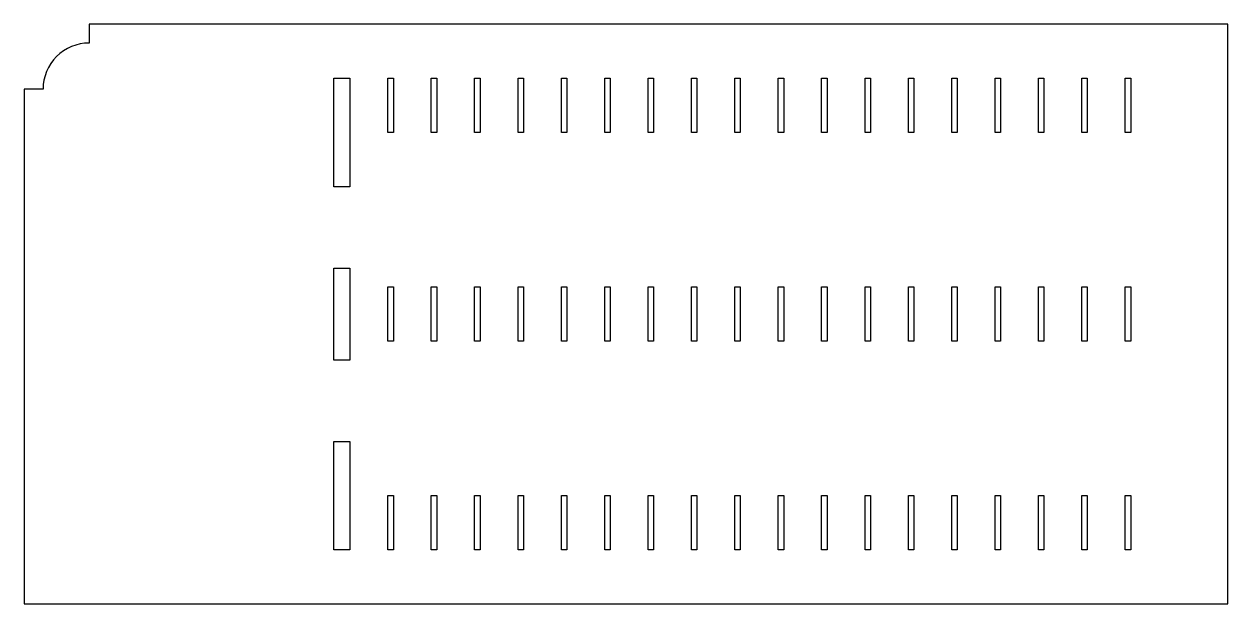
# Model space of a CAD drawing. Header units: millimetres. Extents: x -197 to 25, y 0 to 106.
import ezdxf

# ---------------------------------------------------------------- set-up
doc = ezdxf.new("R2010")
doc.units = ezdxf.units.MM
doc.layers.get('0').update_dxf_attribs({"linetype": 'CONTINUOUS'})

msp = doc.modelspace()

# ---------------------------------------------------------------- linework, layer by layer
msp.add_lwpolyline([(25.05, -0.47), (25.05, 106.5), (-185, 106.5), (-185, 102.99, 0.414214), (-193.49, 94.5), (-197, 94.5), (-197, -0.47)], format="xyb", close=True)
for points in [[(-136.89, 76.5), (-139.89, 76.5), (-139.89, 96.5), (-136.89, 96.5)], [(-129.89, 86.5), (-129.89, 96.5), (-128.89, 96.5), (-128.89, 86.5)], [(-121.89, 86.5), (-121.89, 96.5), (-120.89, 96.5), (-120.89, 86.5)], [(-113.89, 86.5), (-113.89, 96.5), (-112.89, 96.5), (-112.89, 86.5)], [(-105.89, 86.5), (-105.89, 96.5), (-104.89, 96.5), (-104.89, 86.5)], [(-97.89, 86.5), (-97.89, 96.5), (-96.89, 96.5), (-96.89, 86.5)], [(-89.89, 86.5), (-89.89, 96.5), (-88.89, 96.5), (-88.89, 86.5)], [(-81.89, 86.5), (-81.89, 96.5), (-80.89, 96.5), (-80.89, 86.5)], [(-73.89, 86.5), (-73.89, 96.5), (-72.89, 96.5), (-72.89, 86.5)], [(-65.89, 86.5), (-65.89, 96.5), (-64.89, 96.5), (-64.89, 86.5)], [(-57.89, 86.5), (-57.89, 96.5), (-56.89, 96.5), (-56.89, 86.5)], [(-49.89, 86.5), (-49.89, 96.5), (-48.89, 96.5), (-48.89, 86.5)], [(-41.89, 86.5), (-41.89, 96.5), (-40.89, 96.5), (-40.89, 86.5)], [(-33.89, 86.5), (-33.89, 96.5), (-32.89, 96.5), (-32.89, 86.5)], [(-25.89, 86.5), (-25.89, 96.5), (-24.89, 96.5), (-24.89, 86.5)], [(-17.89, 86.5), (-17.89, 96.5), (-16.89, 96.5), (-16.89, 86.5)], [(-9.89, 86.5), (-9.89, 96.5), (-8.89, 96.5), (-8.89, 86.5)], [(-1.89, 86.5), (-1.89, 96.5), (-0.89, 96.5), (-0.89, 86.5)], [(6.11, 86.5), (6.11, 96.5), (7.11, 96.5), (7.11, 86.5)], [(-136.89, 44.5), (-139.89, 44.5), (-139.89, 61.5), (-136.89, 61.5)], [(-129.89, 48.01), (-129.89, 58.01), (-128.89, 58.01), (-128.89, 48.01)], [(-121.89, 48.01), (-121.89, 58.01), (-120.89, 58.01), (-120.89, 48.01)], [(-113.89, 48.01), (-113.89, 58.01), (-112.89, 58.01), (-112.89, 48.01)], [(-105.89, 48.01), (-105.89, 58.01), (-104.89, 58.01), (-104.89, 48.01)], [(-97.89, 48.01), (-97.89, 58.01), (-96.89, 58.01), (-96.89, 48.01)], [(-89.89, 48.01), (-89.89, 58.01), (-88.89, 58.01), (-88.89, 48.01)], [(-81.89, 48.01), (-81.89, 58.01), (-80.89, 58.01), (-80.89, 48.01)], [(-73.89, 48.01), (-73.89, 58.01), (-72.89, 58.01), (-72.89, 48.01)], [(-65.89, 48.01), (-65.89, 58.01), (-64.89, 58.01), (-64.89, 48.01)], [(-56.89, 58.01), (-56.89, 48.01), (-57.89, 48.01), (-57.89, 58.01)], [(-48.89, 58.01), (-48.89, 48.01), (-49.89, 48.01), (-49.89, 58.01)], [(-40.89, 58.01), (-40.89, 48.01), (-41.89, 48.01), (-41.89, 58.01)], [(-32.89, 58.01), (-32.89, 48.01), (-33.89, 48.01), (-33.89, 58.01)], [(-24.89, 58.01), (-24.89, 48.01), (-25.89, 48.01), (-25.89, 58.01)], [(-16.89, 58.01), (-16.89, 48.01), (-17.89, 48.01), (-17.89, 58.01)], [(-8.89, 58.01), (-8.89, 48.01), (-9.89, 48.01), (-9.89, 58.01)], [(-0.89, 58.01), (-0.89, 48.01), (-1.89, 48.01), (-1.89, 58.01)], [(7.11, 58.01), (7.11, 48.01), (6.11, 48.01), (6.11, 58.01)], [(-136.89, 9.5), (-139.89, 9.5), (-139.89, 29.5), (-136.89, 29.5)], [(-128.89, 19.53), (-128.89, 9.53), (-129.89, 9.53), (-129.89, 19.53)], [(-120.89, 19.53), (-120.89, 9.53), (-121.89, 9.53), (-121.89, 19.53)], [(-112.89, 19.53), (-112.89, 9.53), (-113.89, 9.53), (-113.89, 19.53)], [(-104.89, 19.53), (-104.89, 9.53), (-105.89, 9.53), (-105.89, 19.53)], [(-96.89, 19.53), (-96.89, 9.53), (-97.89, 9.53), (-97.89, 19.53)], [(-88.89, 19.53), (-88.89, 9.53), (-89.89, 9.53), (-89.89, 19.53)], [(-80.89, 19.53), (-80.89, 9.53), (-81.89, 9.53), (-81.89, 19.53)], [(-72.89, 19.53), (-72.89, 9.53), (-73.89, 9.53), (-73.89, 19.53)], [(-64.89, 19.53), (-64.89, 9.53), (-65.89, 9.53), (-65.89, 19.53)], [(-56.89, 19.53), (-56.89, 9.53), (-57.89, 9.53), (-57.89, 19.53)], [(-48.89, 19.53), (-48.89, 9.53), (-49.89, 9.53), (-49.89, 19.53)], [(-40.89, 19.53), (-40.89, 9.53), (-41.89, 9.53), (-41.89, 19.53)], [(-32.89, 19.53), (-32.89, 9.53), (-33.89, 9.53), (-33.89, 19.53)], [(-24.89, 19.53), (-24.89, 9.53), (-25.89, 9.53), (-25.89, 19.53)], [(-16.89, 19.53), (-16.89, 9.53), (-17.89, 9.53), (-17.89, 19.53)], [(-8.89, 19.53), (-8.89, 9.53), (-9.89, 9.53), (-9.89, 19.53)], [(-0.89, 19.53), (-0.89, 9.53), (-1.89, 9.53), (-1.89, 19.53)], [(7.11, 19.53), (7.11, 9.53), (6.11, 9.53), (6.11, 19.53)]]:
    msp.add_lwpolyline(points, close=True)

doc.saveas('drawing.dxf')
